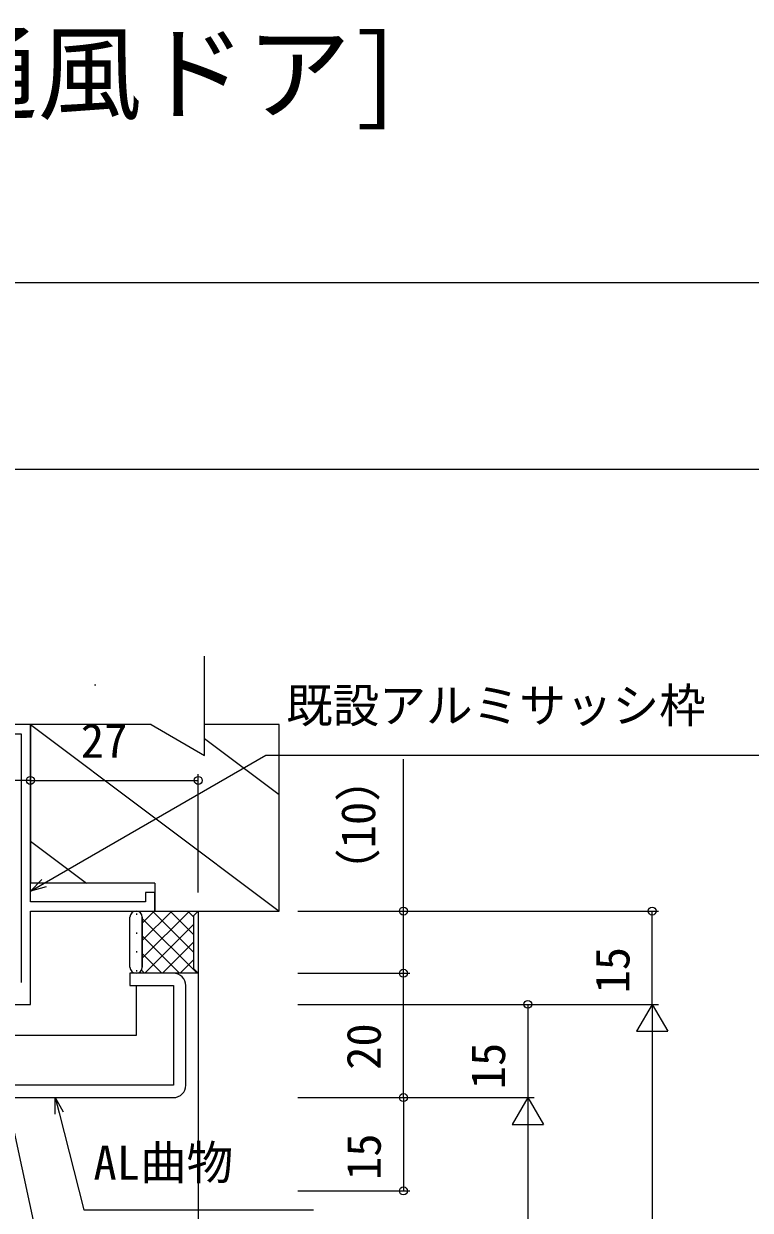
# Model space of a CAD drawing. Units: millimetres, scale not verified. Extents: x -524 to 526, y -338 to 334.
# Drawn here: x -259.4 to -142.5, y 143.4 to 334.2 of the extents above; entities that cross this region are included whole.
import ezdxf
from ezdxf.enums import TextEntityAlignment as Align

# ---------------------------------------------------------------- set-up
doc = ezdxf.new("R2010")
doc.units = ezdxf.units.MM
doc.header["$LTSCALE"] = 2
for name, color, linetype in [('0-1_USER1', 3, 'Continuous'), ('0-3_YKK_12', 2, 'Continuous'), ('0-4_YKK_13', 4, 'Continuous'), ('0-6_YKK_D', 6, 'Continuous'), ('0-7_YKK_ZWAK', 7, 'Continuous'), ('0-8_YSS_K', 3, 'Continuous')]:
    doc.layers.add(name, color=color, linetype=linetype)
doc.layers.add('0-2_YKK_11', color=1, linetype='Continuous', lineweight=18)
doc.styles.add('ＭＳ ゴシック', font='')
doc.styles.get('ＭＳ ゴシック').set_extended_font_data('MS Gothic')

msp = doc.modelspace()

# ---------------------------------------------------------------- linework, layer by layer
at = {"layer": '0-2_YKK_11', "color": 211}
msp.add_line((-233.3, 163.5), (-233.3, 179.5), dxfattribs=at)
at = {"layer": '0-2_YKK_11', "color": 4}
msp.add_lwpolyline([(-316.8, 195.318), (-316.8, 219.998), (-312.3, 219.998), (-312.3, 221.498), (-318.3, 221.498), (-318.3, 191.498), (-279.8, 194.867), (-279.8, 176.498), (-258.3, 176.498), (-258.3, 191.498), (-238.3, 191.498), (-238.3, 194.498), (-239.8, 194.498), (-239.8, 192.998), (-258.3, 192.998), (-258.3, 221.498), (-264.3, 221.498), (-264.3, 219.998), (-259.8, 219.998), (-259.8, 179.998)], dxfattribs=at)
at = {"layer": '0-2_YKK_11', "color": 211}
for points in [[(-235.3, 181.5), (-242.3, 181.5), (-242.3, 179.5), (-235.3, 179.5), (-235.3, 163.5)], [(-235.3, 163.5), (-286.3, 163.5), (-286.3, 161.5), (-235.3, 161.5)]]:
    msp.add_lwpolyline(points, dxfattribs=at)
for centre, start, end in [((-235.3, 179.5), 0, 90), ((-235.3, 163.5), 270, 0)]:
    msp.add_arc(centre, 2, start, end, dxfattribs=at)
at = {"layer": '0-3_YKK_12'}
for p, q in [((-231.3, 191.498), (-231.3, -38.5)), ((-231.3, 181.5), (-241.3, 181.5))]:
    msp.add_line(p, q, dxfattribs=at)
msp.add_lwpolyline([(-241.3, 179.5), (-241.3, 171.5), (-281.475, 171.5)], dxfattribs=at)
at = {"layer": '0-4_YKK_13'}
for p, q in [((-241.3, 191.498), (-241.3, 191.498)), ((-241.22, 191.088), (-241.22, 190.888)), ((-241.206, 191.494), (-241.202, 191.498)), ((-240.3, 189.572), (-238.373, 191.498)), ((-240.3, 186.743), (-235.545, 191.498)), ((-240.3, 183.915), (-232.716, 191.498)), ((-238.649, 191.498), (-232.05, 184.899)), ((-235.821, 191.498), (-232.05, 187.728)), ((-232.992, 191.498), (-232.05, 190.556)), ((-242.3, 182.5), (-242.3, 190.498)), ((-240.3, 190.498), (-240.3, 182.5)), ((-240.3, 182.5), (-240.3, 190.498)), ((-240.3, 190.321), (-231.479, 181.5)), ((-239.886, 181.5), (-232.05, 189.336)), ((-241.22, 188.058), (-241.22, 187.858)), ((-240.3, 187.492), (-234.308, 181.5)), ((-237.058, 181.5), (-232.05, 186.508)), ((-241.22, 185.028), (-241.22, 184.828)), ((-240.3, 184.664), (-237.136, 181.5)), ((-234.229, 181.5), (-232.05, 183.679)), ((-241.3, 181.5), (-241.3, 181.5)), ((-241.22, 181.998), (-241.22, 181.798)), ((-240.445, 181.981), (-239.965, 181.5)), ((-231.401, 181.5), (-231.35, 181.551))]:
    msp.add_line(p, q, dxfattribs=at)
for points in [[(-231.3, 191.498), (-232.05, 190.748), (-232.05, 182.25), (-231.3, 181.5), (-241.3, 181.5)], [(-241.3, 191.498), (-231.3, 191.498), (-232.05, 190.748), (-232.05, 182.25), (-231.3, 181.5)]]:
    msp.add_lwpolyline(points, dxfattribs=at)
for centre, start, end in [((-241.3, 190.498), 90, 180), ((-241.3, 190.498), 0, 90), ((-241.3, 190.498), 0, 90), ((-241.3, 182.5), 180, 270), ((-241.3, 182.5), 270, 0), ((-241.3, 182.5), 270, 0)]:
    msp.add_arc(centre, 1, start, end, dxfattribs=at)
at = {"layer": '0-6_YKK_D'}
for p, q in [((-258.3, 212.498), (-318.3, 212.498)), ((-258.3, 212.498), (-231.3, 212.498)), ((-231.3, 194.498), (-231.3, 213.498)), ((-215.3, 191.498), (-157.3, 191.498)), ((-215.3, 191.498), (-197.3, 191.498)), ((-158.3, 176.498), (-158.3, 191.498)), ((-215.3, 181.5), (-197.3, 181.5)), ((-215.3, 181.5), (-197.3, 181.5)), ((-198.3, 161.5), (-198.3, 181.5)), ((-215.3, 176.498), (-177.3, 176.498)), ((-215.3, 176.498), (-157.3, 176.498)), ((-215.3, 176.498), (-157.3, 176.498)), ((-178.3, 176.498), (-178.3, 161.5)), ((-158.3, 176.498), (-160.8, 172.168)), ((-158.3, 176.498), (-155.8, 172.168)), ((-158.3, 176.498), (-158.3, 167.838)), ((-160.8, 172.168), (-155.8, 172.168)), ((-158.3, 171.498), (-158.3, -212.5)), ((-215.3, 161.5), (-177.3, 161.5)), ((-215.3, 161.5), (-177.3, 161.5)), ((-215.3, 161.5), (-197.3, 161.5)), ((-215.3, 161.5), (-197.3, 161.5)), ((-198.3, 161.5), (-198.3, 146.5)), ((-178.3, 161.5), (-180.8, 157.17)), ((-178.3, 161.5), (-175.8, 157.17)), ((-178.3, 161.5), (-178.3, 152.84)), ((-180.8, 157.17), (-175.8, 157.17)), ((-178.3, 156.5), (-178.3, -197.5)), ((-215.3, 146.5), (-197.3, 146.5))]:
    msp.add_line(p, q, dxfattribs=at)
for points in [[(-258.3, 194.686), (-256.092, 195.961), (-220.407, 216.564), (-125.47, 216.564)], [(-198.3, 181.5), (-198.3, 191.498), (-198.3, 215.904)], [(-255.75, 195.37), (-258.3, 194.686), (-256.433, 196.553)], [(-265.062, 174.898), (-264.523, 172.406), (-253.686, 122.28), (-219.75, 122.334)], [(-254.325, 158.861), (-254.295, 161.5), (-253.001, 159.199)], [(-254.295, 161.5), (-253.663, 159.03), (-249.68, 143.466), (-212.748, 143.466)]]:
    msp.add_lwpolyline(points, dxfattribs=at)
for centre in [(-258.3, 212.498), (-258.3, 212.498), (-231.3, 212.498), (-198.3, 191.498), (-158.3, 191.498), (-198.3, 181.5), (-198.3, 181.5), (-178.3, 176.498), (-198.3, 161.5), (-198.3, 161.5), (-198.3, 146.5)]:
    msp.add_circle(centre, 0.637, dxfattribs=at)
at = {"layer": '0-7_YKK_ZWAK'}
for p, q in [((525.8, 292.5), (-524.2, 292.5)), ((525.8, 262.5), (-524.2, 262.5))]:
    msp.add_line(p, q, dxfattribs=at)
at = {"layer": '0-8_YSS_K'}
for p, q in [((-230.3, 221.498), (-230.3, 232.5)), ((-247.996, 227.89), (-247.796, 227.89)), ((-258.3, 221.498), (-258.3, 195.998)), ((-258.3, 221.498), (-218.3, 191.498)), ((-238.895, 221.498), (-258.3, 221.498)), ((-218.3, 221.498), (-230.3, 221.498)), ((-218.3, 191.498), (-218.3, 221.498)), ((-230.3, 219.248), (-218.3, 210.248)), ((-258.3, 202.748), (-249.3, 195.998)), ((-238.3, 195.998), (-258.3, 195.998))]:
    msp.add_line(p, q, dxfattribs=at)
for points in [[(-238.895, 221.498), (-230.3, 216.536), (-230.3, 221.498)], [(-238.3, 195.998), (-238.3, 191.498), (-218.3, 191.498)]]:
    msp.add_lwpolyline(points, dxfattribs=at)

# ---------------------------------------------------------------- texts
at = {"layer": '0-1_USER1', "style": 'ＭＳ ゴシック'}
msp.add_text('EXIMA31 カバー工法 片開きドア[通風ドア]', height=12.32, dxfattribs=at).set_placement((-525.819, 316.377), align=Align.BOTTOM_LEFT)
at = {"layer": '0-6_YKK_D', "style": 'ＭＳ ゴシック'}
for s, p in [('既設アルミサッシ枠', (-217.179, 220.155)), ('27', (-250.191, 214.498)), ('AL曲物', (-248.157, 146.64))]:
    msp.add_text(s, height=5.499, dxfattribs=at).set_placement(p, align=Align.BOTTOM_LEFT)
for s, p in [('（10）', (-201.195, 194.088)), ('15', (-160.3, 178.246)), ('20', (-200.3, 165.961)), ('15', (-180.3, 162.842)), ('15', (-200.3, 148.247))]:
    msp.add_text(s, height=5.499, rotation=90, dxfattribs=at).set_placement(p, align=Align.BOTTOM_LEFT)

doc.saveas('drawing.dxf')
